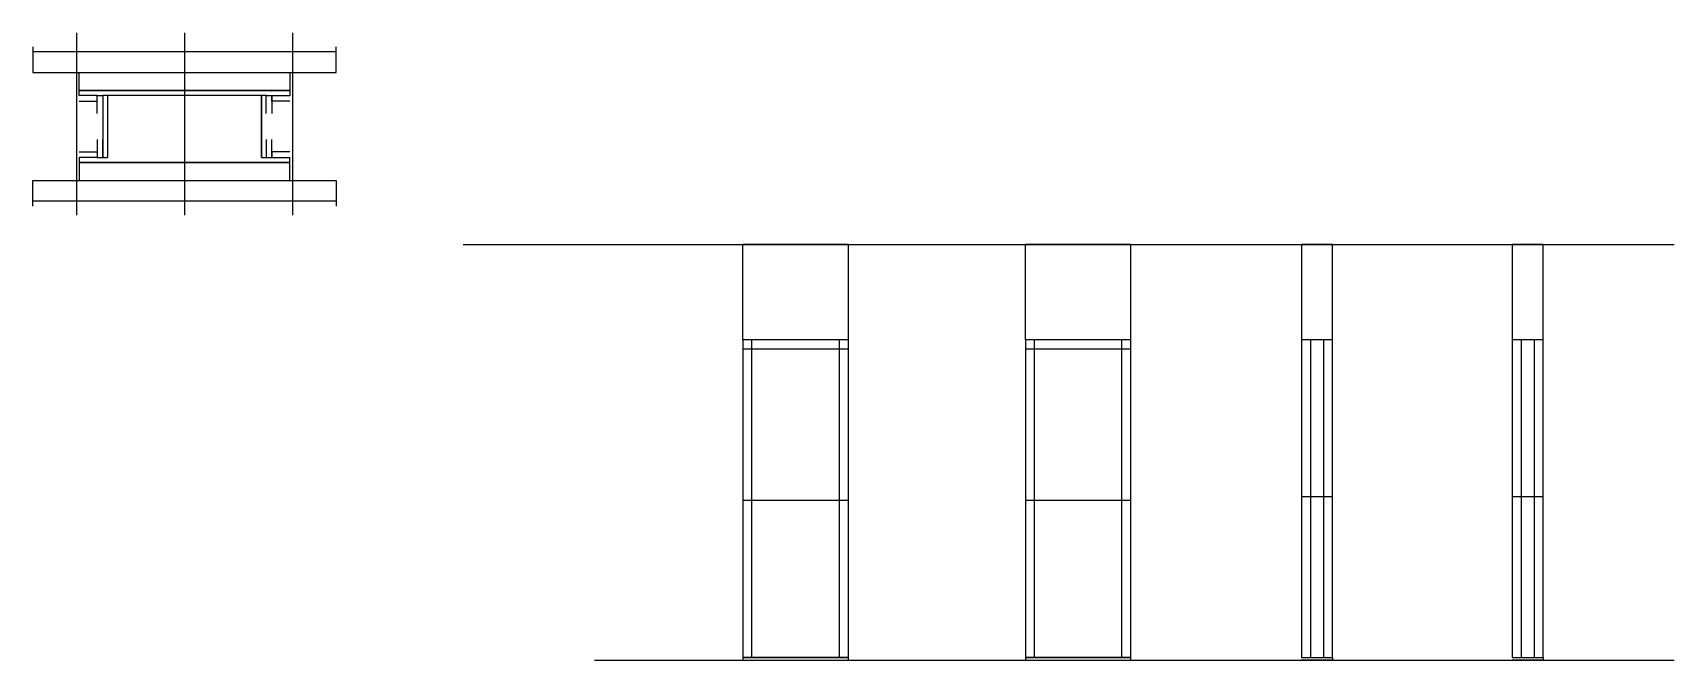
# Model space of a CAD drawing. Header units: metres. Extents: x 3545 to 4822, y 10832 to 11320.
import ezdxf

# ---------------------------------------------------------------- set-up
doc = ezdxf.new("R2010")
doc.units = ezdxf.units.M
for name, color, linetype in [('CHAPA', 7, 'Continuous'), ('COTA', 7, 'Continuous'), ('Hachura', 7, 'Continuous'), ('Madeira', 7, 'Continuous'), ('Nível', 7, 'Continuous'), ('Painéis', 7, 'Continuous'), ('Perfil Metálico', 7, 'Continuous'), ('SARR_2.2x7', 7, 'Continuous'), ('SARRAFO', 7, 'Continuous')]:
    doc.layers.add(name, color=color, linetype=linetype)

msp = doc.modelspace()

# ---------------------------------------------------------------- linework, layer by layer
at = {"layer": 'CHAPA', "color": 7, "lineweight": 25}
for points in [[(3580.8, 11271), (3580.8, 11275), (3744.8, 11275), (3744.8, 11271)], [(3580.8, 11271), (3580.8, 11275), (3744.8, 11275), (3744.8, 11271)], [(3602.8, 11271), (3599.2, 11271), (3599.2, 11223), (3602.8, 11223)], [(3602.8, 11271), (3599.2, 11271), (3599.2, 11223), (3602.8, 11223)], [(3726.4, 11271), (3722.8, 11271), (3722.8, 11223), (3726.4, 11223)], [(3726.4, 11271), (3722.8, 11271), (3722.8, 11223), (3726.4, 11223)], [(3580.8, 11223), (3580.8, 11219), (3744.8, 11219), (3744.8, 11223)], [(3580.8, 11223), (3580.8, 11219), (3744.8, 11219), (3744.8, 11223)]]:
    msp.add_lwpolyline(points, dxfattribs=at)
at = {"layer": 'COTA', "color": 7, "lineweight": 25}
for p, q in [((4179.2, 11155.3), (4097.2, 11155.3)), ((4097.2, 11081.3), (4097.2, 11155.3)), ((4179.2, 11081.3), (4179.2, 11155.3)), ((4398.9, 11155.3), (4316.9, 11155.3)), ((4316.9, 11081.3), (4316.9, 11155.3)), ((4398.9, 11081.3), (4398.9, 11155.3))]:
    msp.add_line(p, q, dxfattribs=at)
for points in [[(4555.8, 11081.3), (4555.8, 11155.3), (4531.8, 11155.3), (4531.8, 11081.3)], [(4719.6, 11081.3), (4719.6, 11155.3), (4695.6, 11155.3), (4695.6, 11081.3)]]:
    msp.add_lwpolyline(points, dxfattribs=at)
at = {"layer": 'Hachura', "color": 7, "lineweight": 25}
for p, q in [((3578.8, 11319.8), (3578.8, 11178)), ((3662.8, 11319.8), (3662.8, 11178)), ((3746.8, 11319.8), (3746.8, 11178))]:
    msp.add_line(p, q, dxfattribs=at)
at = {"layer": 'Madeira', "color": 7, "lineweight": 25}
for points in [[(3744.8, 11289), (3744.8, 11275), (3580.8, 11275), (3580.8, 11289)], [(3744.8, 11205), (3744.8, 11219), (3580.8, 11219), (3580.8, 11205)]]:
    msp.add_lwpolyline(points, dxfattribs=at)
at = {"layer": 'Nível', "color": 7, "lineweight": 25}
for p, q in [((3879.6, 11155.3), (4821.6, 11155.3)), ((3981.7, 10832.3), (4821.6, 10832.3))]:
    msp.add_line(p, q, dxfattribs=at)
at = {"layer": 'Painéis', "color": 7, "lineweight": 25}
for p, q in [((4097.2, 11081.3), (4097.2, 10832.3)), ((4179.2, 11081.3), (4097.2, 11081.3)), ((4179.2, 10832.3), (4179.2, 11081.3)), ((4316.9, 11081.3), (4316.9, 10832.3)), ((4398.9, 11081.3), (4316.9, 11081.3)), ((4398.9, 10832.3), (4398.9, 11081.3)), ((4531.8, 11081.3), (4531.8, 10834.3)), ((4555.8, 11081.3), (4531.8, 11081.3)), ((4555.8, 10834.3), (4555.8, 11081.3)), ((4695.6, 11081.3), (4695.6, 10834.3)), ((4719.6, 11081.3), (4695.6, 11081.3)), ((4719.6, 10834.3), (4719.6, 11081.3)), ((4179.2, 10956.3), (4097.2, 10956.3)), ((4398.9, 10956.3), (4316.9, 10956.3)), ((4555.8, 10959.3), (4531.8, 10959.3)), ((4719.6, 10959.3), (4695.6, 10959.3)), ((4097.2, 10834.3), (4179.2, 10834.3)), ((4316.9, 10834.3), (4398.9, 10834.3)), ((4531.8, 10834.3), (4555.8, 10834.3)), ((4695.6, 10834.3), (4719.6, 10834.3))]:
    msp.add_line(p, q, dxfattribs=at)
for points in [[(3722.8, 11223), (3722.8, 11271), (3602.8, 11271), (3602.8, 11223)], [(4179.2, 10834.3), (4097.2, 10834.3), (4097.2, 10832.3), (4179.2, 10832.3)], [(4398.9, 10834.3), (4316.9, 10834.3), (4316.9, 10832.3), (4398.9, 10832.3)], [(4531.8, 10834.3), (4555.8, 10834.3), (4555.8, 10832.3), (4531.8, 10832.3)], [(4695.6, 10834.3), (4719.6, 10834.3), (4719.6, 10832.3), (4695.6, 10832.3)]]:
    msp.add_lwpolyline(points, dxfattribs=at)
at = {"layer": 'Perfil Metálico', "color": 7, "lineweight": 25}
for points in [[(3544.8, 11309), (3544.8, 11289), (3780.8, 11289), (3780.8, 11309)], [(3780.8, 11293), (3780.8, 11305), (3544.8, 11305), (3544.8, 11293)], [(3544.8, 11185), (3544.8, 11205), (3780.8, 11205), (3780.8, 11185)], [(3780.8, 11201), (3780.8, 11189), (3544.8, 11189), (3544.8, 11201)]]:
    msp.add_lwpolyline(points, dxfattribs=at)
at = {"layer": 'SARR_2.2x7', "color": 7, "lineweight": 25}
for p, q in [((4097.2, 11074.3), (4179.2, 11074.3)), ((4104.2, 10956.3), (4104.2, 11081.3)), ((4172.2, 10956.3), (4172.2, 11081.3)), ((4316.9, 11074.3), (4398.9, 11074.3)), ((4323.9, 10956.3), (4323.9, 11081.3)), ((4391.9, 10956.3), (4391.9, 11081.3)), ((4538.8, 11081.3), (4538.8, 10834.3)), ((4548.8, 11081.3), (4548.8, 10834.3)), ((4702.6, 11081.3), (4702.6, 10834.3)), ((4712.6, 11081.3), (4712.6, 10834.3)), ((4104.2, 10834.3), (4104.2, 10956.3)), ((4172.2, 10834.3), (4172.2, 10956.3)), ((4323.9, 10834.3), (4323.9, 10956.3)), ((4391.9, 10834.3), (4391.9, 10956.3)), ((4104.2, 10834.3), (4104.2, 10834.3)), ((4172.2, 10834.3), (4172.2, 10834.3)), ((4323.9, 10834.3), (4323.9, 10834.3)), ((4391.9, 10834.3), (4391.9, 10834.3))]:
    msp.add_line(p, q, dxfattribs=at)
at = {"layer": 'SARRAFO', "color": 7, "lineweight": 25}
for points in [[(3580.8, 11266.6), (3594.8, 11266.6), (3594.8, 11271), (3580.8, 11271)], [(3594.8, 11257), (3594.8, 11271), (3599.2, 11271), (3599.2, 11257)], [(3726.4, 11257), (3726.4, 11271), (3730.8, 11271), (3730.8, 11257)], [(3744.8, 11266.6), (3730.8, 11266.6), (3730.8, 11271), (3744.8, 11271)], [(3594.8, 11237), (3594.8, 11223), (3599.2, 11223), (3599.2, 11237)], [(3726.4, 11237), (3726.4, 11223), (3730.8, 11223), (3730.8, 11237)], [(3580.8, 11227.4), (3594.8, 11227.4), (3594.8, 11223), (3580.8, 11223)], [(3744.8, 11227.4), (3730.8, 11227.4), (3730.8, 11223), (3744.8, 11223)]]:
    msp.add_lwpolyline(points, dxfattribs=at)

doc.saveas('drawing.dxf')
